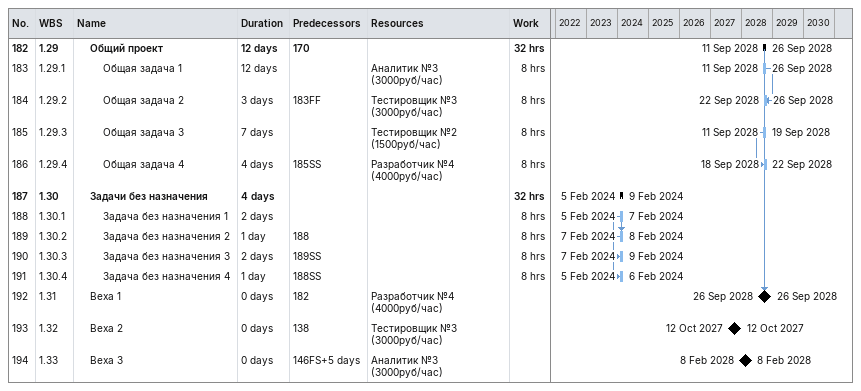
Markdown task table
| ID | WBS | Task | Duration | Start | Finish | Predecessors | Resources | Work (h) |
|---|---|---|---|---|---|---|---|---|
| 182 | 1.29 | **Общий проект** | 12d | 2028-09-11 | 2028-09-26 | 170 |  | 32 |
| 183 | 1.29.1 | Общая задача 1 | 12d | 2028-09-11 | 2028-09-26 |  | Аналитик №3 (3000руб/час) | 8 |
| 184 | 1.29.2 | Общая задача 2 | 3d | 2028-09-22 | 2028-09-26 | 183FF | Тестировщик №3 (3000руб/час) | 8 |
| 185 | 1.29.3 | Общая задача 3 | 7d | 2028-09-11 | 2028-09-19 |  | Тестировщик №2 (1500руб/час) | 8 |
| 186 | 1.29.4 | Общая задача 4 | 4d | 2028-09-18 | 2028-09-22 | 185SS | Разработчик №4 (4000руб/час) | 8 |
| 187 | 1.30 | **Задачи без назначения** | 4d | 2024-02-05 | 2024-02-09 |  |  | 32 |
| 188 | 1.30.1 | Задача без назначения 1 | 2d | 2024-02-05 | 2024-02-07 |  |  | 8 |
| 189 | 1.30.2 | Задача без назначения 2 | 1d | 2024-02-07 | 2024-02-08 | 188 |  | 8 |
| 190 | 1.30.3 | Задача без назначения 3 | 2d | 2024-02-07 | 2024-02-09 | 189SS |  | 8 |
| 191 | 1.30.4 | Задача без назначения 4 | 1d | 2024-02-05 | 2024-02-06 | 188SS |  | 8 |
| 192 | 1.31 | Веха 1 | 0d | 2028-09-26 | 2028-09-26 | 182 | Разработчик №4 (4000руб/час) |  |
| 193 | 1.32 | Веха 2 | 0d | 2027-10-12 | 2027-10-12 | 138 | Тестировщик №3 (3000руб/час) |  |
| 194 | 1.33 | Веха 3 | 0d | 2028-02-08 | 2028-02-08 | 146FS+5d | Аналитик №3 (3000руб/час) |  |
